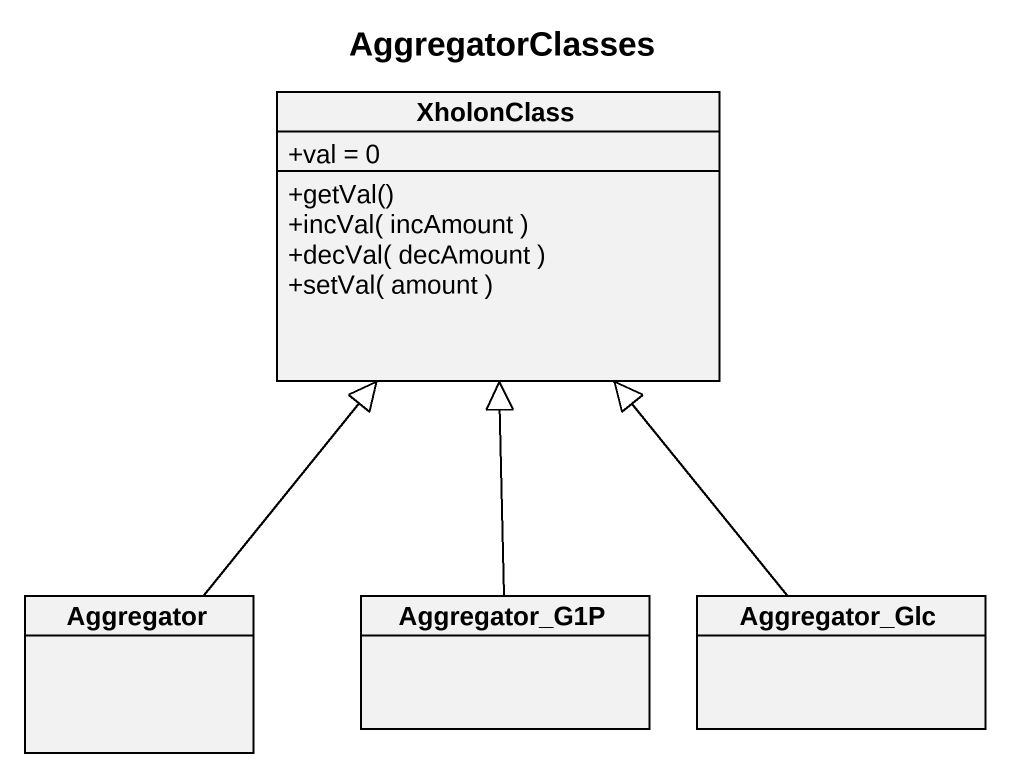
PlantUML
@startuml
title AggregatorClasses
hide circle
hide empty members
skinparam classAttributeIconSize 0
class XholonClass {
  +val = 0
  +getVal()
  +incVal( incAmount )
  +decVal( decAmount )
  +setVal( amount )
}
class Aggregator
class Aggregator_G1P
class Aggregator_Glc
Aggregator -up-|> XholonClass
Aggregator_G1P -up-|> XholonClass
Aggregator_Glc -up-|> XholonClass
@enduml
